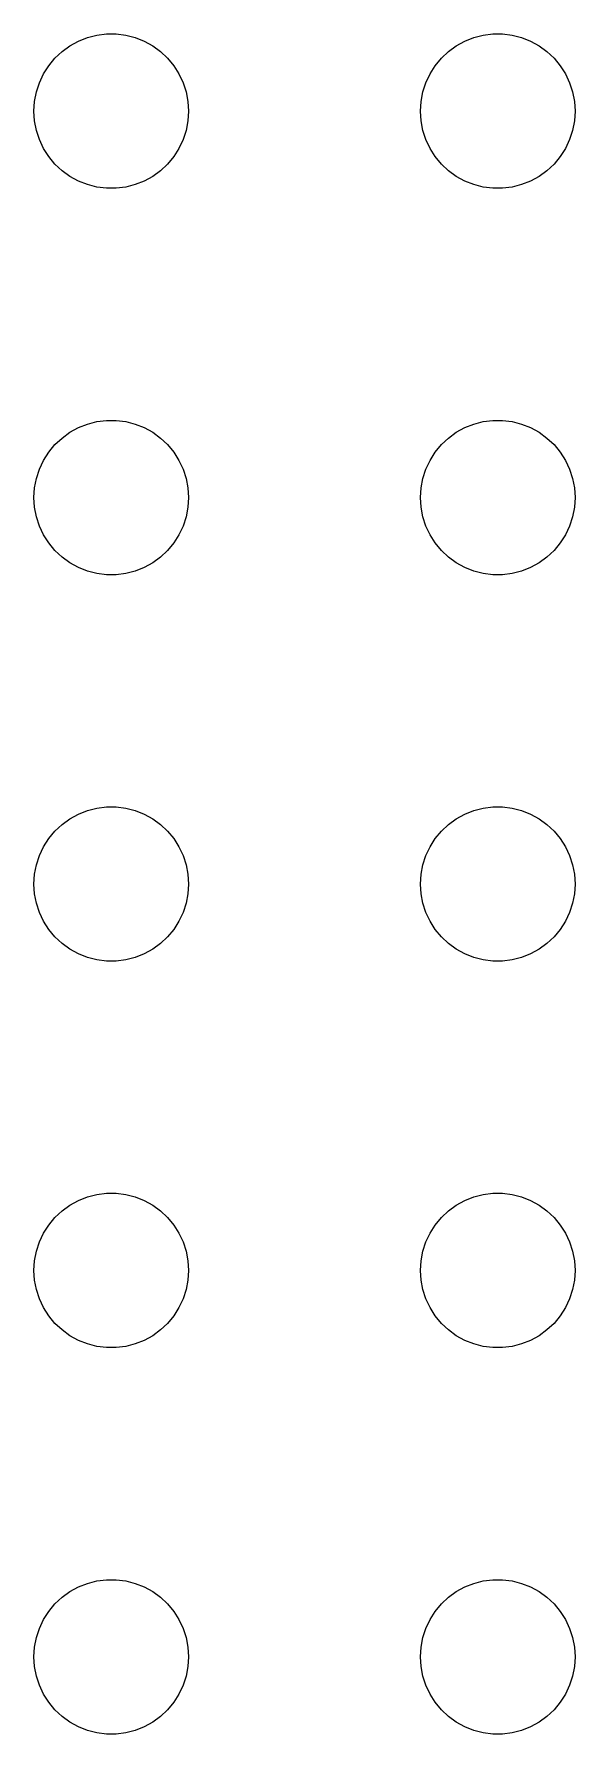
# Model space of a CAD drawing. Header units: metres. Extents: x -150 to 150, y -149 to 149.
# Drawn here: x -114 to -103.5, y -39 to -6 of the extents above; entities that cross this region are included whole.
import ezdxf

# ---------------------------------------------------------------- set-up
doc = ezdxf.new("R2010")
doc.units = ezdxf.units.M

msp = doc.modelspace()

# ---------------------------------------------------------------- linework, layer by layer
for p, q in [((-113.456, -6.34422), (-113.304, -6.23351)), ((-113.304, -6.23351), (-113.139, -6.14275)), ((-113.139, -6.14275), (-112.964, -6.07341)), ((-112.964, -6.07341), (-112.781, -6.02657)), ((-112.781, -6.02657), (-112.594, -6.00294)), ((-112.594, -6.00294), (-112.406, -6.00294)), ((-112.406, -6.00294), (-112.219, -6.02657)), ((-112.219, -6.02657), (-112.036, -6.07341)), ((-112.036, -6.07341), (-111.861, -6.14275)), ((-111.861, -6.14275), (-111.696, -6.23351)), ((-111.696, -6.23351), (-111.544, -6.34422)), ((-105.956, -6.34422), (-105.804, -6.23351)), ((-105.804, -6.23351), (-105.639, -6.14275)), ((-105.639, -6.14275), (-105.464, -6.07341)), ((-105.464, -6.07341), (-105.281, -6.02657)), ((-105.281, -6.02657), (-105.094, -6.00294)), ((-105.094, -6.00294), (-104.906, -6.00294)), ((-104.906, -6.00294), (-104.719, -6.02657)), ((-104.719, -6.02657), (-104.536, -6.07341)), ((-104.536, -6.07341), (-104.361, -6.14275)), ((-104.361, -6.14275), (-104.196, -6.23351)), ((-104.196, -6.23351), (-104.044, -6.34422)), ((-113.714, -6.61832), (-113.593, -6.47318)), ((-113.593, -6.47318), (-113.456, -6.34422)), ((-111.544, -6.34422), (-111.407, -6.47318)), ((-111.407, -6.47318), (-111.286, -6.61832)), ((-106.214, -6.61832), (-106.093, -6.47318)), ((-106.093, -6.47318), (-105.956, -6.34422)), ((-104.044, -6.34422), (-103.907, -6.47318)), ((-103.907, -6.47318), (-103.786, -6.61832)), ((-113.895, -6.9478), (-113.814, -6.77736)), ((-113.814, -6.77736), (-113.714, -6.61832)), ((-111.286, -6.61832), (-111.186, -6.77736)), ((-111.186, -6.77736), (-111.105, -6.9478)), ((-106.395, -6.9478), (-106.314, -6.77736)), ((-106.314, -6.77736), (-106.214, -6.61832)), ((-103.786, -6.61832), (-103.686, -6.77736)), ((-103.686, -6.77736), (-103.605, -6.9478)), ((-113.988, -7.312), (-113.953, -7.12695)), ((-113.953, -7.12695), (-113.895, -6.9478)), ((-111.105, -6.9478), (-111.047, -7.12695)), ((-111.047, -7.12695), (-111.012, -7.312)), ((-106.488, -7.312), (-106.453, -7.12695)), ((-106.453, -7.12695), (-106.395, -6.9478)), ((-103.605, -6.9478), (-103.547, -7.12695)), ((-103.547, -7.12695), (-103.512, -7.312)), ((-114, -7.5), (-113.988, -7.312)), ((-113.988, -7.68799), (-114, -7.5)), ((-111.012, -7.312), (-111, -7.5)), ((-111, -7.5), (-111.012, -7.68799)), ((-106.5, -7.5), (-106.488, -7.312)), ((-106.488, -7.68799), (-106.5, -7.5)), ((-103.512, -7.312), (-103.5, -7.5)), ((-103.5, -7.5), (-103.512, -7.68799)), ((-113.953, -7.87303), (-113.988, -7.68799)), ((-113.895, -8.05219), (-113.953, -7.87303)), ((-111.047, -7.87303), (-111.105, -8.05219)), ((-111.012, -7.68799), (-111.047, -7.87303)), ((-106.453, -7.87303), (-106.488, -7.68799)), ((-106.395, -8.05219), (-106.453, -7.87303)), ((-103.547, -7.87303), (-103.605, -8.05219)), ((-103.512, -7.68799), (-103.547, -7.87303)), ((-113.814, -8.22263), (-113.895, -8.05219)), ((-113.714, -8.38167), (-113.814, -8.22263)), ((-111.186, -8.22263), (-111.286, -8.38167)), ((-111.105, -8.05219), (-111.186, -8.22263)), ((-106.314, -8.22263), (-106.395, -8.05219)), ((-106.214, -8.38167), (-106.314, -8.22263)), ((-103.686, -8.22263), (-103.786, -8.38167)), ((-103.605, -8.05219), (-103.686, -8.22263)), ((-113.593, -8.52681), (-113.714, -8.38167)), ((-113.456, -8.65576), (-113.593, -8.52681)), ((-111.407, -8.52681), (-111.544, -8.65576)), ((-111.286, -8.38167), (-111.407, -8.52681)), ((-106.093, -8.52681), (-106.214, -8.38167)), ((-105.956, -8.65576), (-106.093, -8.52681)), ((-103.907, -8.52681), (-104.044, -8.65576)), ((-103.786, -8.38167), (-103.907, -8.52681)), ((-113.304, -8.76648), (-113.456, -8.65576)), ((-113.139, -8.85724), (-113.304, -8.76648)), ((-112.964, -8.92657), (-113.139, -8.85724)), ((-111.861, -8.85724), (-112.036, -8.92657)), ((-111.696, -8.76648), (-111.861, -8.85724)), ((-111.544, -8.65576), (-111.696, -8.76648)), ((-105.804, -8.76648), (-105.956, -8.65576)), ((-105.639, -8.85724), (-105.804, -8.76648)), ((-105.464, -8.92657), (-105.639, -8.85724)), ((-104.361, -8.85724), (-104.536, -8.92657)), ((-104.196, -8.76648), (-104.361, -8.85724)), ((-104.044, -8.65576), (-104.196, -8.76648)), ((-112.781, -8.97342), (-112.964, -8.92657)), ((-112.594, -8.99704), (-112.781, -8.97342)), ((-112.406, -8.99704), (-112.594, -8.99704)), ((-112.219, -8.97342), (-112.406, -8.99704)), ((-112.036, -8.92657), (-112.219, -8.97342)), ((-105.281, -8.97342), (-105.464, -8.92657)), ((-105.094, -8.99704), (-105.281, -8.97342)), ((-104.906, -8.99704), (-105.094, -8.99704)), ((-104.719, -8.97342), (-104.906, -8.99704)), ((-104.536, -8.92657), (-104.719, -8.97342)), ((-112.964, -13.5734), (-112.781, -13.5266)), ((-112.781, -13.5266), (-112.594, -13.5029)), ((-112.594, -13.5029), (-112.406, -13.5029)), ((-112.406, -13.5029), (-112.219, -13.5266)), ((-112.219, -13.5266), (-112.036, -13.5734)), ((-105.464, -13.5734), (-105.281, -13.5266)), ((-105.281, -13.5266), (-105.094, -13.5029)), ((-105.094, -13.5029), (-104.906, -13.5029)), ((-104.906, -13.5029), (-104.719, -13.5266)), ((-104.719, -13.5266), (-104.536, -13.5734)), ((-113.593, -13.9732), (-113.456, -13.8442)), ((-113.456, -13.8442), (-113.304, -13.7335)), ((-113.304, -13.7335), (-113.139, -13.6427)), ((-113.139, -13.6427), (-112.964, -13.5734)), ((-112.036, -13.5734), (-111.861, -13.6427)), ((-111.861, -13.6427), (-111.696, -13.7335)), ((-111.696, -13.7335), (-111.544, -13.8442)), ((-111.544, -13.8442), (-111.407, -13.9732)), ((-106.093, -13.9732), (-105.956, -13.8442)), ((-105.956, -13.8442), (-105.804, -13.7335)), ((-105.804, -13.7335), (-105.639, -13.6427)), ((-105.639, -13.6427), (-105.464, -13.5734)), ((-104.536, -13.5734), (-104.361, -13.6427)), ((-104.361, -13.6427), (-104.196, -13.7335)), ((-104.196, -13.7335), (-104.044, -13.8442)), ((-104.044, -13.8442), (-103.907, -13.9732)), ((-113.814, -14.2774), (-113.714, -14.1183)), ((-113.714, -14.1183), (-113.593, -13.9732)), ((-111.407, -13.9732), (-111.286, -14.1183)), ((-111.286, -14.1183), (-111.186, -14.2774)), ((-106.314, -14.2774), (-106.214, -14.1183)), ((-106.214, -14.1183), (-106.093, -13.9732)), ((-103.907, -13.9732), (-103.786, -14.1183)), ((-103.786, -14.1183), (-103.686, -14.2774)), ((-113.953, -14.627), (-113.895, -14.4478)), ((-113.895, -14.4478), (-113.814, -14.2774)), ((-111.186, -14.2774), (-111.105, -14.4478)), ((-111.105, -14.4478), (-111.047, -14.627)), ((-106.453, -14.627), (-106.395, -14.4478)), ((-106.395, -14.4478), (-106.314, -14.2774)), ((-103.686, -14.2774), (-103.605, -14.4478)), ((-103.605, -14.4478), (-103.547, -14.627)), ((-114, -15), (-113.988, -14.812)), ((-113.988, -14.812), (-113.953, -14.627)), ((-111.047, -14.627), (-111.012, -14.812)), ((-111.012, -14.812), (-111, -15)), ((-106.5, -15), (-106.488, -14.812)), ((-106.488, -14.812), (-106.453, -14.627)), ((-103.547, -14.627), (-103.512, -14.812)), ((-103.512, -14.812), (-103.5, -15)), ((-113.988, -15.188), (-114, -15)), ((-111, -15), (-111.012, -15.188)), ((-106.488, -15.188), (-106.5, -15)), ((-103.5, -15), (-103.512, -15.188)), ((-113.953, -15.373), (-113.988, -15.188)), ((-113.895, -15.5522), (-113.953, -15.373)), ((-111.047, -15.373), (-111.105, -15.5522)), ((-111.012, -15.188), (-111.047, -15.373)), ((-106.453, -15.373), (-106.488, -15.188)), ((-106.395, -15.5522), (-106.453, -15.373)), ((-103.547, -15.373), (-103.605, -15.5522)), ((-103.512, -15.188), (-103.547, -15.373)), ((-113.814, -15.7226), (-113.895, -15.5522)), ((-113.714, -15.8817), (-113.814, -15.7226)), ((-111.186, -15.7226), (-111.286, -15.8817)), ((-111.105, -15.5522), (-111.186, -15.7226)), ((-106.314, -15.7226), (-106.395, -15.5522)), ((-106.214, -15.8817), (-106.314, -15.7226)), ((-103.686, -15.7226), (-103.786, -15.8817)), ((-103.605, -15.5522), (-103.686, -15.7226)), ((-113.593, -16.0268), (-113.714, -15.8817)), ((-113.456, -16.1558), (-113.593, -16.0268)), ((-113.304, -16.2665), (-113.456, -16.1558)), ((-111.544, -16.1558), (-111.696, -16.2665)), ((-111.407, -16.0268), (-111.544, -16.1558)), ((-111.286, -15.8817), (-111.407, -16.0268)), ((-106.093, -16.0268), (-106.214, -15.8817)), ((-105.956, -16.1558), (-106.093, -16.0268)), ((-105.804, -16.2665), (-105.956, -16.1558)), ((-104.044, -16.1558), (-104.196, -16.2665)), ((-103.907, -16.0268), (-104.044, -16.1558)), ((-103.786, -15.8817), (-103.907, -16.0268)), ((-113.139, -16.3572), (-113.304, -16.2665)), ((-112.964, -16.4266), (-113.139, -16.3572)), ((-112.781, -16.4734), (-112.964, -16.4266)), ((-112.594, -16.497), (-112.781, -16.4734)), ((-112.406, -16.497), (-112.594, -16.497)), ((-112.219, -16.4734), (-112.406, -16.497)), ((-112.036, -16.4266), (-112.219, -16.4734)), ((-111.861, -16.3572), (-112.036, -16.4266)), ((-111.696, -16.2665), (-111.861, -16.3572)), ((-105.639, -16.3572), (-105.804, -16.2665)), ((-105.464, -16.4266), (-105.639, -16.3572)), ((-105.281, -16.4734), (-105.464, -16.4266)), ((-105.094, -16.497), (-105.281, -16.4734)), ((-104.906, -16.497), (-105.094, -16.497)), ((-104.719, -16.4734), (-104.906, -16.497)), ((-104.536, -16.4266), (-104.719, -16.4734)), ((-104.361, -16.3572), (-104.536, -16.4266)), ((-104.196, -16.2665), (-104.361, -16.3572)), ((-113.139, -21.1427), (-112.964, -21.0734)), ((-112.964, -21.0734), (-112.781, -21.0266)), ((-112.781, -21.0266), (-112.594, -21.003)), ((-112.594, -21.003), (-112.406, -21.003)), ((-112.406, -21.003), (-112.219, -21.0266)), ((-112.219, -21.0266), (-112.036, -21.0734)), ((-112.036, -21.0734), (-111.861, -21.1427)), ((-105.639, -21.1427), (-105.464, -21.0734)), ((-105.464, -21.0734), (-105.281, -21.0266)), ((-105.281, -21.0266), (-105.094, -21.003)), ((-105.094, -21.003), (-104.906, -21.003)), ((-104.906, -21.003), (-104.719, -21.0266)), ((-104.719, -21.0266), (-104.536, -21.0734)), ((-104.536, -21.0734), (-104.361, -21.1427)), ((-113.593, -21.4732), (-113.456, -21.3442)), ((-113.456, -21.3442), (-113.304, -21.2335)), ((-113.304, -21.2335), (-113.139, -21.1427)), ((-111.861, -21.1427), (-111.696, -21.2335)), ((-111.696, -21.2335), (-111.544, -21.3442)), ((-111.544, -21.3442), (-111.407, -21.4732)), ((-106.093, -21.4732), (-105.956, -21.3442)), ((-105.956, -21.3442), (-105.804, -21.2335)), ((-105.804, -21.2335), (-105.639, -21.1427)), ((-104.361, -21.1427), (-104.196, -21.2335)), ((-104.196, -21.2335), (-104.044, -21.3442)), ((-104.044, -21.3442), (-103.907, -21.4732)), ((-113.814, -21.7774), (-113.714, -21.6183)), ((-113.714, -21.6183), (-113.593, -21.4732)), ((-111.407, -21.4732), (-111.286, -21.6183)), ((-111.286, -21.6183), (-111.186, -21.7774)), ((-106.314, -21.7774), (-106.214, -21.6183)), ((-106.214, -21.6183), (-106.093, -21.4732)), ((-103.907, -21.4732), (-103.786, -21.6183)), ((-103.786, -21.6183), (-103.686, -21.7774)), ((-113.953, -22.127), (-113.895, -21.9478)), ((-113.895, -21.9478), (-113.814, -21.7774)), ((-111.186, -21.7774), (-111.105, -21.9478)), ((-111.105, -21.9478), (-111.047, -22.127)), ((-106.453, -22.127), (-106.395, -21.9478)), ((-106.395, -21.9478), (-106.314, -21.7774)), ((-103.686, -21.7774), (-103.605, -21.9478)), ((-103.605, -21.9478), (-103.547, -22.127)), ((-114, -22.5), (-113.988, -22.312)), ((-113.988, -22.312), (-113.953, -22.127)), ((-111.047, -22.127), (-111.012, -22.312)), ((-111.012, -22.312), (-111, -22.5)), ((-106.5, -22.5), (-106.488, -22.312)), ((-106.488, -22.312), (-106.453, -22.127)), ((-103.547, -22.127), (-103.512, -22.312)), ((-103.512, -22.312), (-103.5, -22.5)), ((-113.988, -22.688), (-114, -22.5)), ((-113.953, -22.873), (-113.988, -22.688)), ((-111.012, -22.688), (-111.047, -22.873)), ((-111, -22.5), (-111.012, -22.688)), ((-106.488, -22.688), (-106.5, -22.5)), ((-106.453, -22.873), (-106.488, -22.688)), ((-103.512, -22.688), (-103.547, -22.873)), ((-103.5, -22.5), (-103.512, -22.688)), ((-113.895, -23.0522), (-113.953, -22.873)), ((-113.814, -23.2226), (-113.895, -23.0522)), ((-111.105, -23.0522), (-111.186, -23.2226)), ((-111.047, -22.873), (-111.105, -23.0522)), ((-106.395, -23.0522), (-106.453, -22.873)), ((-106.314, -23.2226), (-106.395, -23.0522)), ((-103.605, -23.0522), (-103.686, -23.2226)), ((-103.547, -22.873), (-103.605, -23.0522)), ((-113.714, -23.3817), (-113.814, -23.2226)), ((-113.593, -23.5268), (-113.714, -23.3817)), ((-111.286, -23.3817), (-111.407, -23.5268)), ((-111.186, -23.2226), (-111.286, -23.3817)), ((-106.214, -23.3817), (-106.314, -23.2226)), ((-106.093, -23.5268), (-106.214, -23.3817)), ((-103.786, -23.3817), (-103.907, -23.5268)), ((-103.686, -23.2226), (-103.786, -23.3817)), ((-113.456, -23.6558), (-113.593, -23.5268)), ((-113.304, -23.7665), (-113.456, -23.6558)), ((-111.544, -23.6558), (-111.696, -23.7665)), ((-111.407, -23.5268), (-111.544, -23.6558)), ((-105.956, -23.6558), (-106.093, -23.5268)), ((-105.804, -23.7665), (-105.956, -23.6558)), ((-104.044, -23.6558), (-104.196, -23.7665)), ((-103.907, -23.5268), (-104.044, -23.6558)), ((-113.139, -23.8572), (-113.304, -23.7665)), ((-112.964, -23.9266), (-113.139, -23.8572)), ((-112.781, -23.9734), (-112.964, -23.9266)), ((-112.594, -23.997), (-112.781, -23.9734)), ((-112.406, -23.997), (-112.594, -23.997)), ((-112.219, -23.9734), (-112.406, -23.997)), ((-112.036, -23.9266), (-112.219, -23.9734)), ((-111.861, -23.8572), (-112.036, -23.9266)), ((-111.696, -23.7665), (-111.861, -23.8572)), ((-105.639, -23.8572), (-105.804, -23.7665)), ((-105.464, -23.9266), (-105.639, -23.8572)), ((-105.281, -23.9734), (-105.464, -23.9266)), ((-105.094, -23.997), (-105.281, -23.9734)), ((-104.906, -23.997), (-105.094, -23.997)), ((-104.719, -23.9734), (-104.906, -23.997)), ((-104.536, -23.9266), (-104.719, -23.9734)), ((-104.361, -23.8572), (-104.536, -23.9266)), ((-104.196, -23.7665), (-104.361, -23.8572)), ((-113.304, -28.7335), (-113.139, -28.6427)), ((-113.139, -28.6427), (-112.964, -28.5734)), ((-112.964, -28.5734), (-112.781, -28.5266)), ((-112.781, -28.5266), (-112.594, -28.503)), ((-112.594, -28.503), (-112.406, -28.503)), ((-112.406, -28.503), (-112.219, -28.5266)), ((-112.219, -28.5266), (-112.036, -28.5734)), ((-112.036, -28.5734), (-111.861, -28.6427)), ((-111.861, -28.6427), (-111.696, -28.7335)), ((-105.804, -28.7335), (-105.639, -28.6427)), ((-105.639, -28.6427), (-105.464, -28.5734)), ((-105.464, -28.5734), (-105.281, -28.5266)), ((-105.281, -28.5266), (-105.094, -28.503)), ((-105.094, -28.503), (-104.906, -28.503)), ((-104.906, -28.503), (-104.719, -28.5266)), ((-104.719, -28.5266), (-104.536, -28.5734)), ((-104.536, -28.5734), (-104.361, -28.6427)), ((-104.361, -28.6427), (-104.196, -28.7335)), ((-113.714, -29.1183), (-113.593, -28.9732)), ((-113.593, -28.9732), (-113.456, -28.8442)), ((-113.456, -28.8442), (-113.304, -28.7335)), ((-111.696, -28.7335), (-111.544, -28.8442)), ((-111.544, -28.8442), (-111.407, -28.9732)), ((-111.407, -28.9732), (-111.286, -29.1183)), ((-106.214, -29.1183), (-106.093, -28.9732)), ((-106.093, -28.9732), (-105.956, -28.8442)), ((-105.956, -28.8442), (-105.804, -28.7335)), ((-104.196, -28.7335), (-104.044, -28.8442)), ((-104.044, -28.8442), (-103.907, -28.9732)), ((-103.907, -28.9732), (-103.786, -29.1183)), ((-113.895, -29.4478), (-113.814, -29.2774)), ((-113.814, -29.2774), (-113.714, -29.1183)), ((-111.286, -29.1183), (-111.186, -29.2774)), ((-111.186, -29.2774), (-111.105, -29.4478)), ((-106.395, -29.4478), (-106.314, -29.2774)), ((-106.314, -29.2774), (-106.214, -29.1183)), ((-103.786, -29.1183), (-103.686, -29.2774)), ((-103.686, -29.2774), (-103.605, -29.4478)), ((-113.988, -29.812), (-113.953, -29.627)), ((-113.953, -29.627), (-113.895, -29.4478)), ((-111.105, -29.4478), (-111.047, -29.627)), ((-111.047, -29.627), (-111.012, -29.812)), ((-106.488, -29.812), (-106.453, -29.627)), ((-106.453, -29.627), (-106.395, -29.4478)), ((-103.605, -29.4478), (-103.547, -29.627)), ((-103.547, -29.627), (-103.512, -29.812)), ((-114, -30), (-113.988, -29.812)), ((-113.988, -30.188), (-114, -30)), ((-111.012, -29.812), (-111, -30)), ((-111, -30), (-111.012, -30.188)), ((-106.5, -30), (-106.488, -29.812)), ((-106.488, -30.188), (-106.5, -30)), ((-103.512, -29.812), (-103.5, -30)), ((-103.5, -30), (-103.512, -30.188)), ((-113.953, -30.373), (-113.988, -30.188)), ((-111.012, -30.188), (-111.047, -30.373)), ((-106.453, -30.373), (-106.488, -30.188)), ((-103.512, -30.188), (-103.547, -30.373)), ((-113.895, -30.5522), (-113.953, -30.373)), ((-113.814, -30.7226), (-113.895, -30.5522)), ((-111.105, -30.5522), (-111.186, -30.7226)), ((-111.047, -30.373), (-111.105, -30.5522)), ((-106.395, -30.5522), (-106.453, -30.373)), ((-106.314, -30.7226), (-106.395, -30.5522)), ((-103.605, -30.5522), (-103.686, -30.7226)), ((-103.547, -30.373), (-103.605, -30.5522)), ((-113.714, -30.8817), (-113.814, -30.7226)), ((-113.593, -31.0268), (-113.714, -30.8817)), ((-111.286, -30.8817), (-111.407, -31.0268)), ((-111.186, -30.7226), (-111.286, -30.8817)), ((-106.214, -30.8817), (-106.314, -30.7226)), ((-106.093, -31.0268), (-106.214, -30.8817)), ((-103.786, -30.8817), (-103.907, -31.0268)), ((-103.686, -30.7226), (-103.786, -30.8817)), ((-113.456, -31.1558), (-113.593, -31.0268)), ((-113.304, -31.2665), (-113.456, -31.1558)), ((-113.139, -31.3572), (-113.304, -31.2665)), ((-111.696, -31.2665), (-111.861, -31.3572)), ((-111.544, -31.1558), (-111.696, -31.2665)), ((-111.407, -31.0268), (-111.544, -31.1558)), ((-105.956, -31.1558), (-106.093, -31.0268)), ((-105.804, -31.2665), (-105.956, -31.1558)), ((-105.639, -31.3572), (-105.804, -31.2665)), ((-104.196, -31.2665), (-104.361, -31.3572)), ((-104.044, -31.1558), (-104.196, -31.2665)), ((-103.907, -31.0268), (-104.044, -31.1558)), ((-112.964, -31.4266), (-113.139, -31.3572)), ((-112.781, -31.4734), (-112.964, -31.4266)), ((-112.594, -31.497), (-112.781, -31.4734)), ((-112.406, -31.497), (-112.594, -31.497)), ((-112.219, -31.4734), (-112.406, -31.497)), ((-112.036, -31.4266), (-112.219, -31.4734)), ((-111.861, -31.3572), (-112.036, -31.4266)), ((-105.464, -31.4266), (-105.639, -31.3572)), ((-105.281, -31.4734), (-105.464, -31.4266)), ((-105.094, -31.497), (-105.281, -31.4734)), ((-104.906, -31.497), (-105.094, -31.497)), ((-104.719, -31.4734), (-104.906, -31.497)), ((-104.536, -31.4266), (-104.719, -31.4734)), ((-104.361, -31.3572), (-104.536, -31.4266)), ((-113.456, -36.3442), (-113.304, -36.2335)), ((-113.304, -36.2335), (-113.139, -36.1428)), ((-113.139, -36.1428), (-112.964, -36.0734)), ((-112.964, -36.0734), (-112.781, -36.0266)), ((-112.781, -36.0266), (-112.594, -36.003)), ((-112.594, -36.003), (-112.406, -36.003)), ((-112.406, -36.003), (-112.219, -36.0266)), ((-112.219, -36.0266), (-112.036, -36.0734)), ((-112.036, -36.0734), (-111.861, -36.1428)), ((-111.861, -36.1428), (-111.696, -36.2335)), ((-111.696, -36.2335), (-111.544, -36.3442)), ((-105.956, -36.3442), (-105.804, -36.2335)), ((-105.804, -36.2335), (-105.639, -36.1428)), ((-105.639, -36.1428), (-105.464, -36.0734)), ((-105.464, -36.0734), (-105.281, -36.0266)), ((-105.281, -36.0266), (-105.094, -36.003)), ((-105.094, -36.003), (-104.906, -36.003)), ((-104.906, -36.003), (-104.719, -36.0266)), ((-104.719, -36.0266), (-104.536, -36.0734)), ((-104.536, -36.0734), (-104.361, -36.1428)), ((-104.361, -36.1428), (-104.196, -36.2335)), ((-104.196, -36.2335), (-104.044, -36.3442)), ((-113.814, -36.7774), (-113.714, -36.6183)), ((-113.714, -36.6183), (-113.593, -36.4732)), ((-113.593, -36.4732), (-113.456, -36.3442)), ((-111.544, -36.3442), (-111.407, -36.4732)), ((-111.407, -36.4732), (-111.286, -36.6183)), ((-111.286, -36.6183), (-111.186, -36.7774)), ((-106.314, -36.7774), (-106.214, -36.6183)), ((-106.214, -36.6183), (-106.093, -36.4732)), ((-106.093, -36.4732), (-105.956, -36.3442)), ((-104.044, -36.3442), (-103.907, -36.4732)), ((-103.907, -36.4732), (-103.786, -36.6183)), ((-103.786, -36.6183), (-103.686, -36.7774)), ((-113.953, -37.127), (-113.895, -36.9478)), ((-113.895, -36.9478), (-113.814, -36.7774)), ((-111.186, -36.7774), (-111.105, -36.9478)), ((-111.105, -36.9478), (-111.047, -37.127)), ((-106.453, -37.127), (-106.395, -36.9478)), ((-106.395, -36.9478), (-106.314, -36.7774)), ((-103.686, -36.7774), (-103.605, -36.9478)), ((-103.605, -36.9478), (-103.547, -37.127)), ((-113.988, -37.312), (-113.953, -37.127)), ((-111.047, -37.127), (-111.012, -37.312)), ((-106.488, -37.312), (-106.453, -37.127)), ((-103.547, -37.127), (-103.512, -37.312)), ((-114, -37.5), (-113.988, -37.312)), ((-113.988, -37.688), (-114, -37.5)), ((-111.012, -37.312), (-111, -37.5)), ((-111, -37.5), (-111.012, -37.688)), ((-106.5, -37.5), (-106.488, -37.312)), ((-106.488, -37.688), (-106.5, -37.5)), ((-103.512, -37.312), (-103.5, -37.5)), ((-103.5, -37.5), (-103.512, -37.688)), ((-113.953, -37.873), (-113.988, -37.688)), ((-113.895, -38.0522), (-113.953, -37.873)), ((-111.047, -37.873), (-111.105, -38.0522)), ((-111.012, -37.688), (-111.047, -37.873)), ((-106.453, -37.873), (-106.488, -37.688)), ((-106.395, -38.0522), (-106.453, -37.873)), ((-103.547, -37.873), (-103.605, -38.0522)), ((-103.512, -37.688), (-103.547, -37.873)), ((-113.814, -38.2226), (-113.895, -38.0522)), ((-113.714, -38.3817), (-113.814, -38.2226)), ((-111.186, -38.2226), (-111.286, -38.3817)), ((-111.105, -38.0522), (-111.186, -38.2226)), ((-106.314, -38.2226), (-106.395, -38.0522)), ((-106.214, -38.3817), (-106.314, -38.2226)), ((-103.686, -38.2226), (-103.786, -38.3817)), ((-103.605, -38.0522), (-103.686, -38.2226)), ((-113.593, -38.5268), (-113.714, -38.3817)), ((-113.456, -38.6558), (-113.593, -38.5268)), ((-111.407, -38.5268), (-111.544, -38.6558)), ((-111.286, -38.3817), (-111.407, -38.5268)), ((-106.093, -38.5268), (-106.214, -38.3817)), ((-105.956, -38.6558), (-106.093, -38.5268)), ((-103.907, -38.5268), (-104.044, -38.6558)), ((-103.786, -38.3817), (-103.907, -38.5268)), ((-113.304, -38.7665), (-113.456, -38.6558)), ((-113.139, -38.8572), (-113.304, -38.7665)), ((-112.964, -38.9266), (-113.139, -38.8572)), ((-112.781, -38.9734), (-112.964, -38.9266)), ((-112.036, -38.9266), (-112.219, -38.9734)), ((-111.861, -38.8572), (-112.036, -38.9266)), ((-111.696, -38.7665), (-111.861, -38.8572)), ((-111.544, -38.6558), (-111.696, -38.7665)), ((-105.804, -38.7665), (-105.956, -38.6558)), ((-105.639, -38.8572), (-105.804, -38.7665)), ((-105.464, -38.9266), (-105.639, -38.8572)), ((-105.281, -38.9734), (-105.464, -38.9266)), ((-104.536, -38.9266), (-104.719, -38.9734)), ((-104.361, -38.8572), (-104.536, -38.9266)), ((-104.196, -38.7665), (-104.361, -38.8572)), ((-104.044, -38.6558), (-104.196, -38.7665)), ((-112.594, -38.997), (-112.781, -38.9734)), ((-112.406, -38.997), (-112.594, -38.997)), ((-112.219, -38.9734), (-112.406, -38.997)), ((-105.094, -38.997), (-105.281, -38.9734)), ((-104.906, -38.997), (-105.094, -38.997)), ((-104.719, -38.9734), (-104.906, -38.997))]:
    msp.add_line(p, q)

doc.saveas('drawing.dxf')
